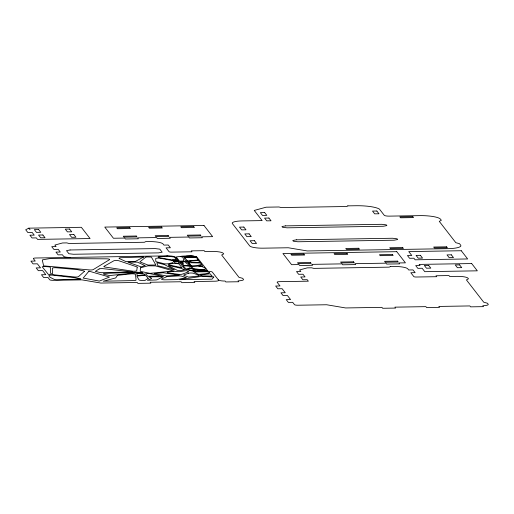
<?xml version="1.0" encoding="UTF-8"?>
<svg xmlns="http://www.w3.org/2000/svg" width="514" height="514" viewBox="0 0 514 514"><rect width="100%" height="100%" fill="white"/><g stroke="black" fill="none" stroke-linecap="round" stroke-linejoin="round"><path stroke-width="0.77" d="M28.829 228.158L25.7 229.758L27.84 232.514L32.157 232.444L34.239 235.129L29.921 235.2L32.061 237.956L36.378 237.886L37.548 239.395L90.072 238.541L81.353 227.304L28.829 228.158L30.018 229.687M129.971 273.339L131.77 273.088M218.386 279.905A5.834 1.221 1.1 0 0 225.093 281.036L225.807 281.955L238.759 281.749L238.046 280.83A6.566 1.375 1.1 0 0 243.45 279.346L242.666 278.331L238.965 277.316L221.669 255.021L223.725 253.91L223.249 253.299A9.483 1.985 1.1 0 0 212.353 251.462L204.919 251.584L204.206 250.665L191.253 250.877L191.966 251.796L171.573 252.123A2.191 0.456 1.1 0 1 169.061 251.699L166.061 247.838L170.378 247.767L168.245 245.011L163.927 245.082L163.066 243.97A12.4 2.602 1.1 0 0 148.816 241.567L145.668 241.619L144.485 242.255L68.972 243.482L66.833 242.897L62.509 242.968L54.876 245.056L56.065 246.585L51.747 246.656L53.886 249.412L58.204 249.341L60.286 252.027L55.968 252.098L58.108 254.854L62.425 254.783L63.614 256.313A5.834 1.221 1.1 0 0 70.315 257.443M191.529 266.573L191.478 268.334L207.47 270.525L196.682 256.878L191.067 255.651L181.448 256.216L184.789 257.058L196.682 256.878L193.136 256.062L186.582 256.171L184.372 257.077L193.662 269.053L197.209 269.869L203.762 269.76L205.966 268.854C202.24 265.185 196.091 266.207 191.549 266.528M182.631 262.654L182.521 264.652L180.292 262.14L182.631 262.654M209.551 272.529L208.671 273.416L199.104 274.373L197.89 274.174L193.919 271.938L206.988 271.733L209.551 272.529M188.272 263.354L190.887 265.603L191.863 265.815L196.541 265.732L201.61 264.376L200.717 263.207L199.676 262.962L190.822 262.744L188.285 263.335M140.56 267.794L140.161 271.308L149.934 273.352L173.494 270.949L155.569 265.899L147.968 265.815L140.56 267.794M198.475 259.975L187.334 260.945C185.034 262.108 183.235 257.109 186.004 257.52L195.371 257.366C197.922 256.602 196.303 259.866 198.475 259.975M198.854 265.757L199.13 266.168L202.722 266.393L202.034 265.076L198.86 265.732M137.199 267.177L136.743 270.692A2.917 0.61 1.1 0 1 135.208 271.18A2.917 0.61 1.1 0 1 132.284 271.109L105.229 267.094A2.917 0.61 1.1 0 1 104.021 266.342L113.78 260.829A2.917 0.61 1.1 0 1 116.19 260.469A2.917 0.61 1.1 0 1 118.972 260.797L136.724 266.817A2.917 0.61 1.1 0 1 137.199 267.177M200.119 275.016L202.432 275.832L212.198 276.172L210.104 273.808L200.145 274.971M189.403 262.346L188.124 261.542L185.458 261.356L187.783 262.885L189.358 262.416M190.347 266.162L189.878 267.987L186.113 269.015L182.971 265.744L190.347 266.162M173.719 261.17L172.8 262.558A2.917 0.61 1.1 0 1 172.113 262.86L168.207 263.733A2.917 0.61 1.1 0 1 163.818 263.656L156.539 261.793A2.917 0.61 1.1 0 1 155.813 261.382L155.691 258.677A2.917 0.61 1.1 0 1 157.342 258.15A2.917 0.61 1.1 0 1 160.452 258.279L172.672 260.592A2.917 0.61 1.1 0 1 173.719 261.17M117.276 275.62L115.811 277.785A2.917 0.61 1.1 0 1 115.258 278.055L103.282 281.203L133.691 280.586A2.917 0.61 1.1 0 0 136.075 280.014L135.478 274.45A2.917 0.61 1.1 0 0 131.057 273.859L118.657 275.202A2.917 0.61 1.1 0 0 117.276 275.62M213.785 276.995L212.057 279.16L179.611 279.687L201.52 276.346L213.785 276.995M88.973 271.141L83.191 278.068L99.388 281.081L109.469 277.065L88.973 271.141M84.322 271.424L78.526 276.609A2.917 0.61 1.1 0 1 74.575 276.969L54.343 274.849A2.917 0.61 1.1 0 1 52.537 274.258L52.338 268.282A2.917 0.61 1.1 0 1 56.154 267.762L77.139 269.58L83.371 270.807A2.917 0.61 1.1 0 1 84.322 271.424M174.946 260.996L174.574 261.33L177.696 261.138L177.202 260.457L175.82 260.701A2.917 0.61 1.1 0 0 174.946 260.996M146.06 256.929L139.879 261.883L148 265.057L155.838 265.006L151.392 257.064L146.06 256.929M148.257 278.318L145.057 280.387L142.294 280.432A2.917 0.61 1.1 0 1 138.928 279.834L136.846 276.069L145.436 275.279L148.257 278.318M99.144 268.957L95.308 271.386L99.613 272.452A2.917 0.61 1.1 0 0 102.357 272.683L132.721 271.912L103.173 268.668A2.917 0.61 1.1 0 0 99.144 268.957M109.514 259.679L93.233 269.606A2.917 0.61 1.1 0 1 89.539 269.927L43.645 265.873L42.309 260.161A2.917 0.61 1.1 0 1 43.272 259.692L48.907 258.735A2.917 0.61 1.1 0 1 50.655 258.613L106.546 258.825A2.917 0.61 1.1 0 1 109.514 259.679M347.862 205.863L346.674 206.506L281.132 207.566L278.993 206.981L266.117 207.193L254.25 210.432L262.134 220.596L241.991 220.924A11.668 2.448 1.1 0 0 232.379 223.564L249.708 245.91A11.668 2.448 1.1 0 0 263.123 248.172L288.328 247.761L307.288 250.954L448.067 248.667A15.317 3.212 1.1 0 0 460.685 245.21L459.516 243.7L455.815 242.685L439.284 221.373L441.34 220.268L440.485 219.163A18.234 3.823 1.1 0 0 420.735 215.617L389.271 216.131A4.375 0.919 1.1 0 1 384.241 215.282L379.454 209.108A21.151 4.433 1.1 0 0 355.99 205.735L347.862 205.863M390.428 266.515L389.246 267.151L313.733 268.379L311.593 267.794L307.269 267.865L299.636 269.953L300.825 271.482L296.507 271.553L298.647 274.303L302.964 274.238L305.046 276.924L300.729 276.995L302.868 279.751L307.186 279.68L308.355 281.19L279.577 281.653A2.917 0.61 1.1 0 0 277.174 282.314L279.995 285.951L275.677 286.022L277.817 288.778L282.135 288.707L285.257 292.742L280.94 292.813L283.079 295.563L287.397 295.499L290.558 299.572L286.24 299.643L288.38 302.399L292.697 302.328L294.503 304.661A2.917 0.61 1.1 0 0 297.857 305.226L326.641 304.757L345.601 307.95L381.941 307.359L382.654 308.278L395.607 308.072L394.893 307.154L425.9 306.646L426.614 307.565L439.56 307.353L438.847 306.44L469.854 305.933L470.567 306.852L483.52 306.64L482.807 305.721A6.566 1.375 1.1 0 0 488.21 304.243L487.426 303.228L483.725 302.213L466.429 279.918L468.485 278.806L468.01 278.196A9.483 1.985 1.1 0 0 457.113 276.359L449.679 276.481L448.966 275.562L436.013 275.774L436.727 276.693L416.334 277.02A2.191 0.456 1.1 0 1 413.821 276.596L410.821 272.728L415.139 272.664L413.005 269.908L408.688 269.978L407.827 268.867A12.4 2.602 1.1 0 0 393.576 266.464L390.428 266.515M143.74 256.961L135.304 261.478L126.039 261.632L119.287 258.523A2.917 0.61 1.1 0 1 121.227 257.7L143.74 256.961M163.176 276.718L157.4 279.667A2.917 0.61 1.1 0 1 155.434 279.995L147.428 280.291L151.315 278.62A2.917 0.61 1.1 0 0 151.373 278.132L149.002 276.853L163.176 276.718M190.052 268.289L187.636 269.471L194.247 271.064L194.883 270.833L192.313 269.015L190.052 268.289M166.889 276.635L161.781 278.903A2.917 0.61 1.1 0 0 162.122 279.532A2.917 0.61 1.1 0 0 164.91 279.815L176.662 279.629L186.364 277.676L181.757 276.204A2.917 0.61 1.1 0 0 178.313 275.922L166.889 276.635M188.111 271.996L182.329 274.129A2.917 0.61 1.1 0 1 178.377 274.303L168.759 273.037A2.917 0.61 1.1 0 1 167.23 272.478A2.917 0.61 1.1 0 1 168.708 271.964L174.413 271.392L177.831 271.643A2.917 0.61 1.1 0 0 180.478 271.559L186.229 270.621L188.13 271.424A2.917 0.61 1.1 0 1 188.111 271.996M188.561 273.255L184.063 274.849A2.917 0.61 1.1 0 0 184.108 275.465L188.587 277.097L197.909 276.089A2.917 0.61 1.1 0 0 198.899 275.266L193.598 273.332A2.917 0.61 1.1 0 0 188.561 273.255M144.974 265.565L141.196 266.875L127.999 262.236L137.405 262.127L144.974 265.565M184.198 269.863L181.821 270.396A2.917 0.61 1.1 0 1 176.925 270.139L168.547 265.77L169.549 265.603L181.757 268.501L184.198 269.863M172.524 263.521L169.26 264.209A2.917 0.61 1.1 0 0 169.44 265.076L181.872 267.691L178.975 263.888L176.186 263.483A2.917 0.61 1.1 0 0 172.524 263.521M70.09 249.977L66.505 250.652L68.882 253.717L73.418 254.263L158.575 252.875L162.161 252.201L159.79 249.136L155.254 248.59L70.09 249.977M285.559 225.871L281.974 226.552L282.539 227.278L287.075 227.824L383.283 226.263L386.869 225.588L386.303 224.856L381.767 224.31L285.559 225.871M296.372 239.813L292.787 240.494L293.353 241.22L297.889 241.766L394.097 240.205L397.682 239.524L397.116 238.798L392.58 238.252L296.372 239.813M44.043 266.483L42.238 266.798L48.387 274.444L51.715 274.129L50.597 272.979L50.333 267.396A2.917 0.61 1.1 0 0 48.104 266.766L44.043 266.483M177.06 260.212L174.567 260.624L172.505 260.097L177.06 260.212M180.241 256.364L176.231 256.961L179.566 261.183L183.749 260.964L183.048 257.353L180.241 256.364M148.906 273.435L145.449 273.827L147.916 276.23L162.09 276.127L148.906 273.435M131.905 273.127L109.591 275.581L104.265 274.347A2.917 0.61 1.1 0 1 105.595 273.352L136.101 272.208A2.917 0.61 1.1 0 1 138.26 272.298L142.789 272.908L132.953 273.069A2.917 0.61 1.1 0 0 131.905 273.127M144.794 274.804L137.219 275.62L136.833 273.499L144.113 273.814L144.794 274.804M162.983 272.722L154.168 273.634L166.35 275.928L179.315 275.08L162.983 272.722M184.031 261.318L180.144 261.645L183.235 262.59L183.273 265.41L189.846 265.847L184.031 261.318M198.34 260.482L189.216 261.196L192.03 262.448L200.235 262.577L198.34 260.482M177.857 261.311L176.238 261.433A2.917 0.61 1.1 0 0 174.477 261.967L174.503 262.474A2.917 0.61 1.1 0 0 175.814 263.001L179.193 263.534L177.857 261.311M166.6 256.216L160.182 256.557A2.917 0.61 1.1 0 0 158.216 257.051A7.395 1.548 1.1 0 0 158.183 257.173A2.917 0.61 1.1 0 0 159.321 257.681L170.59 259.698A2.917 0.61 1.1 0 0 173.205 259.846L174.143 259.808A2.917 0.61 1.1 0 0 176.167 259.146L174.587 257.334A2.917 0.61 1.1 0 0 173.173 256.884L168.997 256.306A2.917 0.61 1.1 0 0 166.6 256.216M80.794 279.044L57.658 279.815A2.917 0.61 1.1 0 1 54.291 279.404L50.102 277.322L48.907 275.78A2.917 0.61 1.1 0 1 50.025 275.215A2.917 0.61 1.1 0 1 53.019 275.202L75.07 277.772L80.794 279.044M264.665 212.59L260.347 212.655L262.487 215.411L266.805 215.34L264.665 212.59M376.846 211.016L372.528 211.081L374.661 213.837L378.979 213.766L376.846 211.016M268.886 218.032L264.569 218.103L266.708 220.853L271.026 220.782L268.886 218.032M412.806 216.67L399.853 216.876L400.567 217.795L413.513 217.589L412.806 216.67M203.968 225.473L104.772 227.079L113.44 238.252L124.69 238.072L125.403 238.991L138.356 238.779L137.643 237.86L156.597 237.552L157.31 238.47L170.262 238.258L169.549 237.346L188.709 237.031L189.422 237.95L202.375 237.738L201.661 236.819L212.635 236.646L203.968 225.473M129.689 227.606L116.736 227.818L117.449 228.736L130.402 228.524L129.689 227.606M161.595 227.085L148.642 227.297L149.356 228.216L162.308 228.004L161.595 227.085M193.707 226.565L180.755 226.777L181.468 227.696L194.421 227.484L193.707 226.565M38.653 229.546L34.335 229.617L36.468 232.373L40.786 232.302L38.653 229.546M69.589 229.045L65.272 229.115L67.411 231.865L71.729 231.801L69.589 229.045M243.835 227.059L239.518 227.13L241.657 229.886L245.968 229.816L243.835 227.059M42.874 234.988L38.556 235.059L40.696 237.815L45.007 237.744L42.874 234.988M73.81 234.487L69.493 234.557L71.632 237.314L75.95 237.243L73.81 234.487M249.097 233.851L244.78 233.915L246.919 236.671L251.237 236.601L249.097 233.851M136.216 236.022L123.27 236.234L123.977 237.153L136.93 236.941L136.216 236.022M168.123 235.508L155.17 235.714L155.883 236.633L168.836 236.427L168.123 235.508M200.235 234.982L187.289 235.194L188.002 236.112L200.948 235.9L200.235 234.982M254.398 240.68L250.08 240.751L252.22 243.501L256.537 243.437L254.398 240.68M358.733 248.256L345.781 248.468L346.494 249.386L359.447 249.174L358.733 248.256M402.687 247.542L389.734 247.754L390.447 248.673L403.4 248.461L402.687 247.542M446.647 246.829L433.694 247.041L434.407 247.96L447.36 247.748L446.647 246.829M396.757 251.674L282.938 253.518L291.605 264.691L298.949 264.575L299.662 265.494L312.615 265.282L311.902 264.363L342.035 263.875L342.748 264.794L355.701 264.582L354.988 263.663L385.995 263.162L386.708 264.08L399.661 263.868L398.948 262.95L405.424 262.847L396.757 251.674M461.283 250.736L408.759 251.59L411.765 255.471L407.448 255.542L409.581 258.298L413.899 258.227L415.126 259.808L467.65 258.953L461.283 250.736M167.198 255.869L35.781 258.002A2.917 0.61 1.1 0 0 33.378 258.664L35.235 261.061L30.917 261.131L33.057 263.881L37.374 263.81L40.497 267.845L36.179 267.916L38.319 270.672L42.636 270.602L45.797 274.675L41.48 274.746L43.619 277.502L47.937 277.431L49.742 279.764A2.917 0.61 1.1 0 0 53.096 280.329L81.88 279.86L100.84 283.053L137.18 282.469L137.893 283.381L150.846 283.175L150.133 282.257L181.14 281.749L181.847 282.668L194.8 282.462L194.086 281.543L215.019 281.203A4.375 0.919 1.1 0 0 218.623 280.214L212.333 272.105A4.375 0.919 1.1 0 0 207.303 271.257L194.677 271.463L184.809 269.188L175.576 257.283A7.292 1.529 1.1 0 0 167.198 255.869M303.947 254.109L290.995 254.321L291.708 255.24L304.661 255.028L303.947 254.109M347.034 253.408L334.081 253.62L334.794 254.539L347.747 254.327L347.034 253.408M392.413 254.533L379.467 254.738L380.174 255.657L393.126 255.452L392.413 254.533M420.401 255.329L416.083 255.4L418.216 258.156L422.534 258.086L420.401 255.329M451.337 254.828L447.019 254.899L449.159 257.655L453.476 257.585L451.337 254.828M310.475 262.526L297.522 262.738L298.236 263.656L311.188 263.444L310.475 262.526M353.561 261.825L340.615 262.037L341.328 262.956L354.274 262.744L353.561 261.825M397.521 261.112L384.568 261.324L385.282 262.243L398.234 262.031L397.521 261.112M471.679 263.553L419.154 264.408L420.022 265.52L415.704 265.59L417.837 268.347L422.155 268.276L424.795 271.681L477.32 270.827L471.679 263.553M428.65 265.378L424.333 265.449L426.472 268.205L430.79 268.135L428.65 265.378M459.593 264.877L455.275 264.948L457.409 267.704L461.726 267.633L459.593 264.877M206.949 270.794L196.162 270.807L193.354 269.381L206.949 270.794M164.184 264.537L156.866 262.686L157.702 265.5A2.917 0.61 1.1 0 0 158.428 265.879L174.497 269.972L164.711 264.729A2.917 0.61 1.1 0 0 164.184 264.537"/></g></svg>
